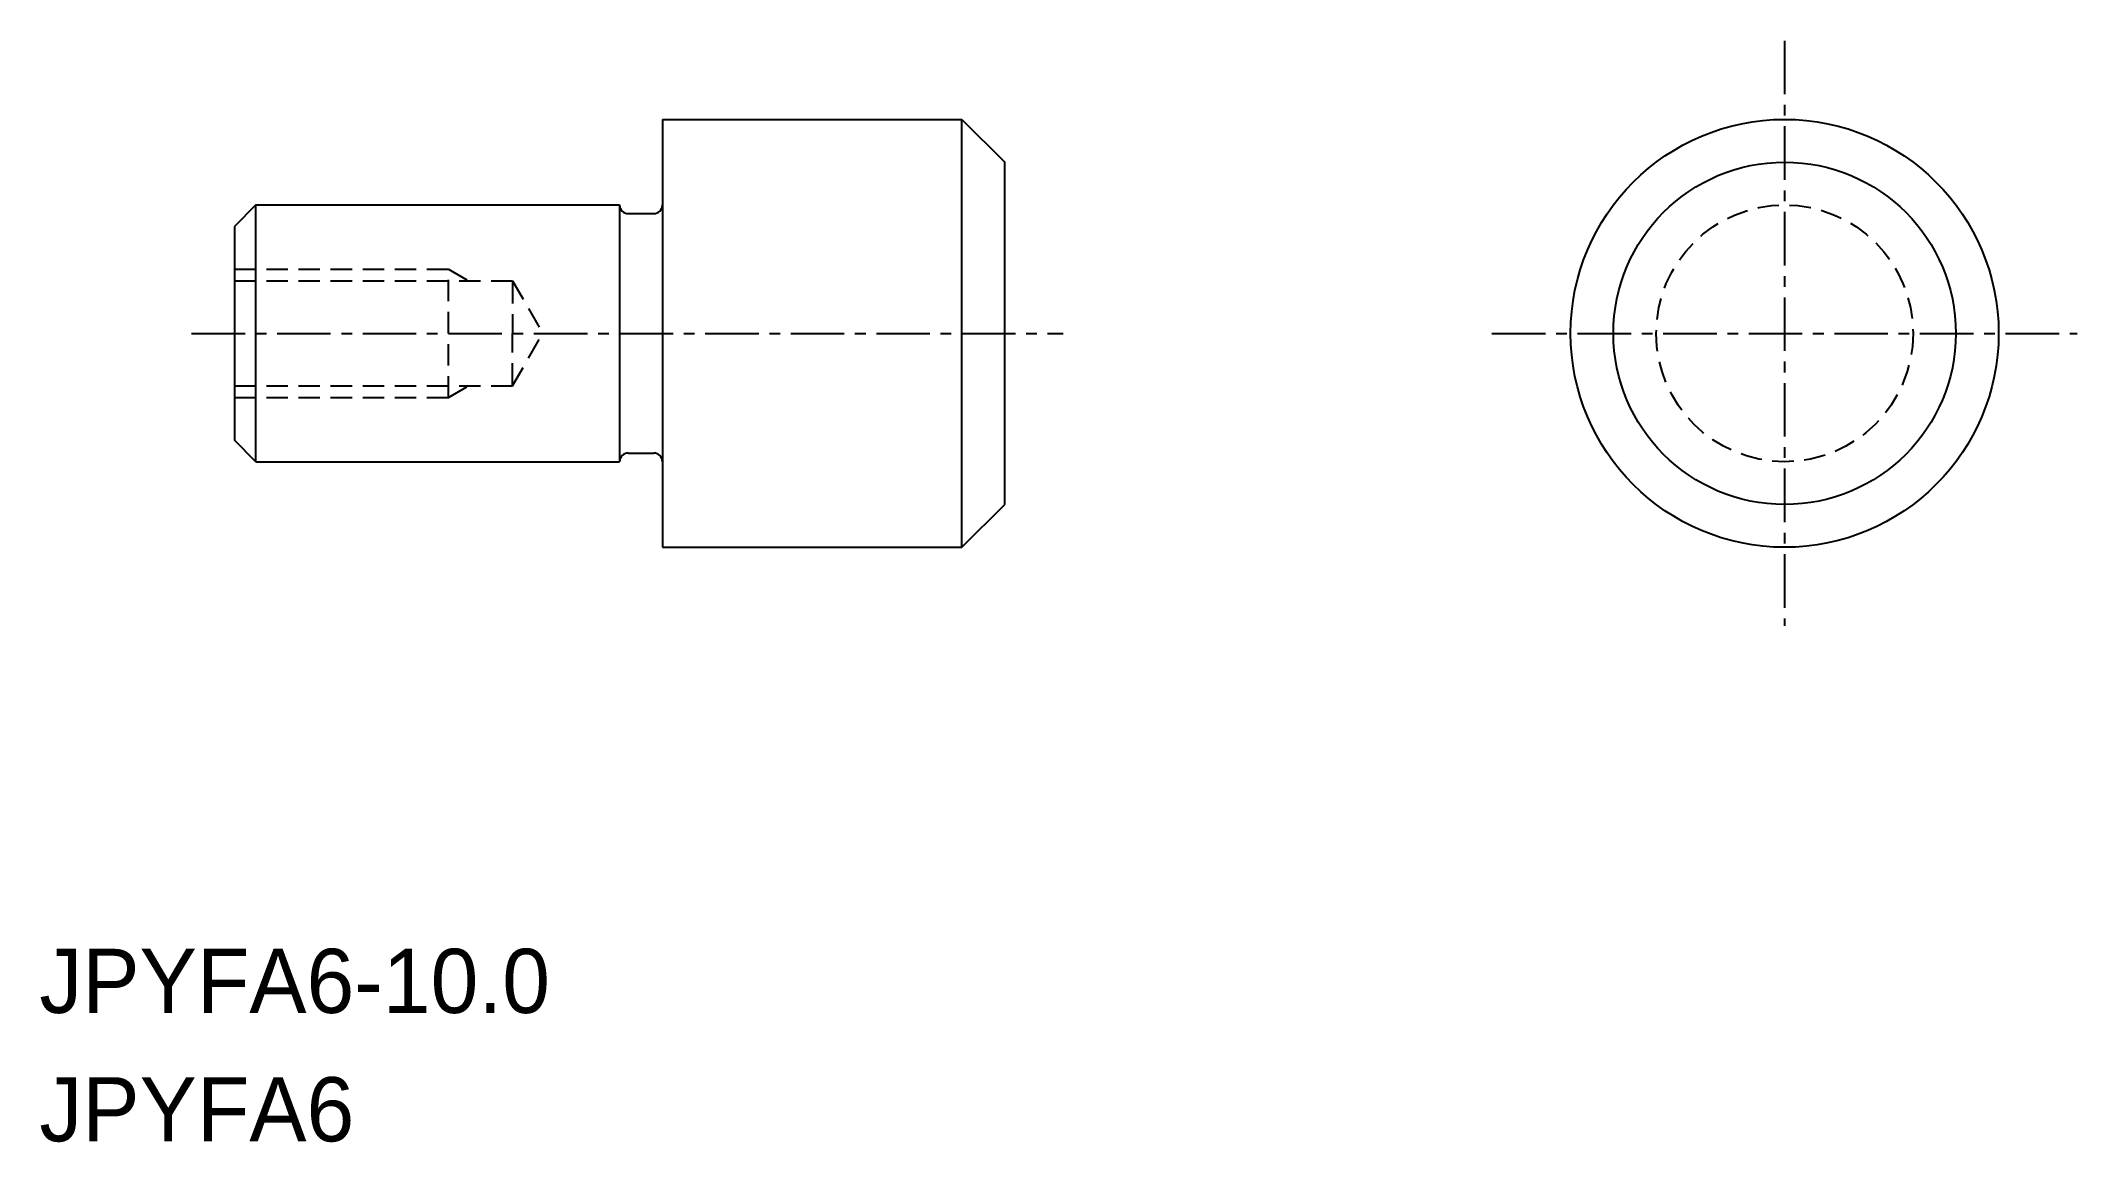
# Model space of a CAD drawing. Extents: x -2118.7 to -2071.2, y -572.6 to -546.9.
import ezdxf

# ---------------------------------------------------------------- set-up
doc = ezdxf.new("R2010")
doc.units = 0
doc.linetypes.add('CENTER', pattern=[2, 1.25, -0.25, 0.25, -0.25])
doc.linetypes.add('DASHED', pattern=[0.75, 0.5, -0.25])
doc.layers.get('0').update_dxf_attribs({"linetype": 'CONTINUOUS'})
doc.layers.add('CENTER', color=1, linetype='CENTER')

msp = doc.modelspace()

# ---------------------------------------------------------------- linework, layer by layer
at = {"color": 7, "linetype": 'CONTINUOUS'}
for p, q in [((-2104.219, -548.698), (-2097.219, -548.698)), ((-2104.219, -548.698), (-2104.219, -558.698)), ((-2113.719, -550.698), (-2114.219, -551.198)), ((-2113.719, -550.698), (-2105.219, -550.698)), ((-2113.719, -556.698), (-2113.719, -550.698)), ((-2105.219, -550.698), (-2105.219, -556.698)), ((-2105.019, -550.898), (-2104.419, -550.898)), ((-2114.219, -551.198), (-2114.219, -556.198)), ((-2113.719, -556.698), (-2114.219, -556.198)), ((-2105.019, -556.498), (-2104.419, -556.498)), ((-2113.719, -556.698), (-2105.219, -556.698)), ((-2104.219, -558.698), (-2097.219, -558.698))]:
    msp.add_line(p, q, dxfattribs=at)
at = {"linetype": 'CONTINUOUS'}
for p, q in [((-2097.219, -558.698), (-2097.219, -548.698)), ((-2097.219, -548.698), (-2096.219, -549.698)), ((-2096.219, -557.698), (-2096.219, -549.698)), ((-2097.219, -558.698), (-2096.219, -557.698))]:
    msp.add_line(p, q, dxfattribs=at)
at = {"color": 3, "linetype": 'DASHED'}
for p, q in [((-2114.219, -552.198), (-2109.219, -552.198)), ((-2109.219, -555.198), (-2109.219, -552.198)), ((-2109.219, -552.198), (-2108.751, -552.468)), ((-2114.219, -552.468), (-2107.719, -552.468)), ((-2107.719, -552.468), (-2107.009, -553.698)), ((-2107.719, -552.498), (-2107.719, -553.698)), ((-2107.719, -554.898), (-2107.719, -553.698)), ((-2107.719, -554.927), (-2107.009, -553.698)), ((-2114.219, -554.927), (-2107.719, -554.927)), ((-2114.219, -555.198), (-2109.219, -555.198)), ((-2109.219, -555.198), (-2108.751, -554.927))]:
    msp.add_line(p, q, dxfattribs=at)
at = {"linetype": 'CONTINUOUS'}
for radius in [5, 4]:
    msp.add_circle((-2077.999, -553.698), radius, dxfattribs=at)
at = {"color": 3, "linetype": 'DASHED'}
msp.add_circle((-2077.999, -553.698), 3, dxfattribs=at)
at = {"color": 7, "linetype": 'CONTINUOUS'}
for centre, start, end in [((-2105.019, -550.698), 180, 270), ((-2104.419, -550.698), 270, 0), ((-2105.019, -556.698), 90, 180), ((-2104.419, -556.698), 0, 90)]:
    msp.add_arc(centre, 0.2, start, end, dxfattribs=at)
msp.add_point((-2114.219, -553.698), dxfattribs=at)
at = {"layer": 'CENTER', "color": 1, "linetype": 'CENTER'}
for p, q in [((-2077.999, -546.86), (-2077.999, -560.535)), ((-2115.219, -553.698), (-2094.857, -553.698)), ((-2084.837, -553.698), (-2071.162, -553.698))]:
    msp.add_line(p, q, dxfattribs=at)

# ---------------------------------------------------------------- texts
for s, p in [('JPYFA6-10.0', (-2118.774, -569.58)), ('JPYFA6', (-2118.774, -572.58))]:
    msp.add_text(s, height=1.5).set_placement(p)

doc.saveas('drawing.dxf')
